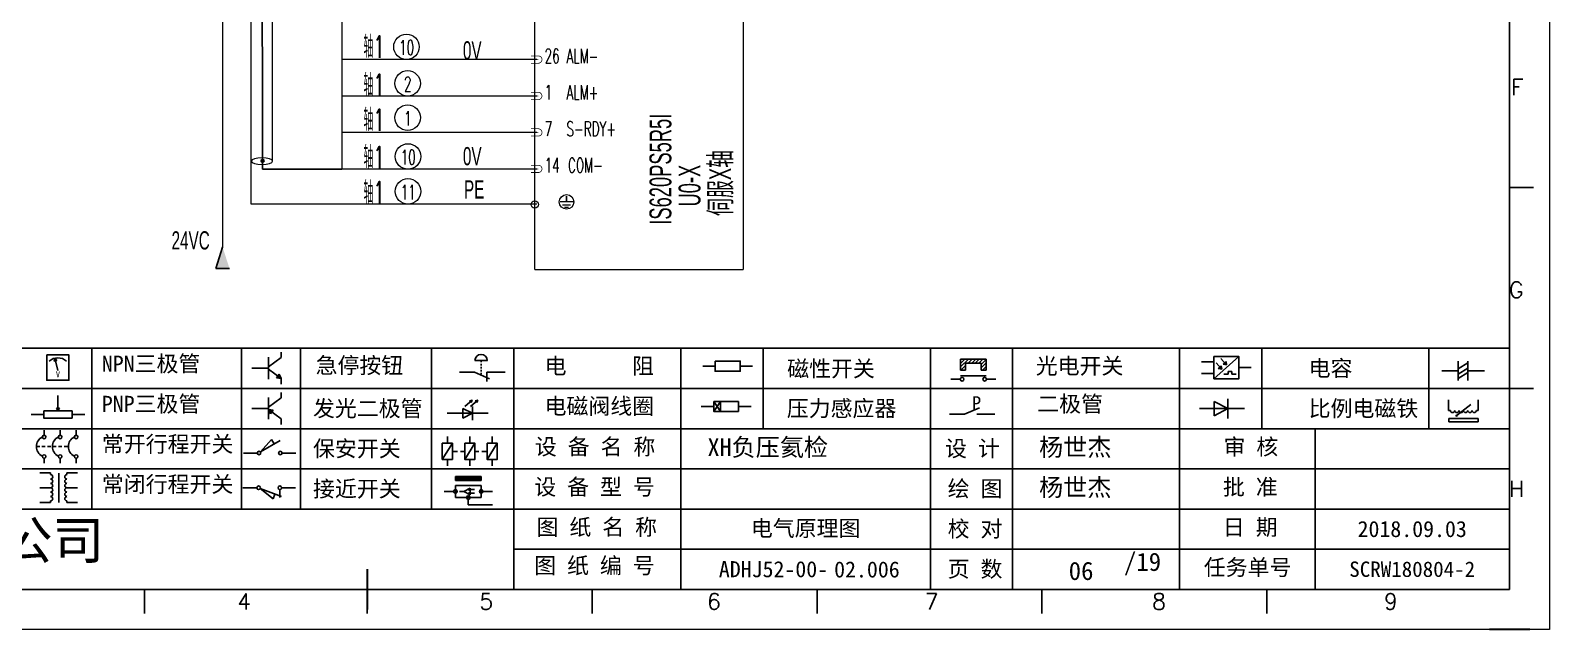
# Model space of a CAD drawing. Header units: millimetres. Extents: x 17734 to 28845, y 9358 to 11073.
# Drawn here: x 23073.2 to 23281.7, y 10083.5 to 10165.7 of the extents above; entities that cross this region are included whole.
import ezdxf
from ezdxf.enums import TextEntityAlignment as Align

# ---------------------------------------------------------------- set-up
doc = ezdxf.new("R2010")
doc.units = ezdxf.units.MM
doc.layers.add('1', color=3, linetype='Continuous', lineweight=20)
doc.layers.add('Dimension', color=3, linetype='Continuous', lineweight=13)
doc.layers.add('AE_BOR', color=1, linetype='Continuous')
doc.layers.add('SYMS', color=7, linetype='Continuous')
doc.styles.get("Standard").update_dxf_attribs({"font": ''})
doc.styles.add('WD', font='romans.shx', dxfattribs={"bigfont": 'gbcbig.shx'})
doc.styles.add('样式 8', font='arial.ttf')
doc.styles.add('汉字', font='')
doc.styles.get('Standard').set_extended_font_data('SimSun')
doc.styles.get('汉字').set_extended_font_data('新宋体')

# ---------------------------------------------------------------- blocks, each defined once
blk = doc.blocks.new('磁性开关')
at = {"linetype": 'ByBlock'}
h = blk.add_hatch(dxfattribs=at)
h.set_pattern_fill('ANSI31', color=256, scale=0.1, style=0)
h.paths.add_polyline_path([(-1910.88, -776.69), (-1910.88, -775.29), (-1907.69, -775.29), (-1907.69, -776.69), (-1908.31, -776.69), (-1908.31, -775.79), (-1910.25, -775.79), (-1910.25, -776.69)])
for p, q in [((-1910.88, -776.69), (-1910.88, -775.29)), ((-1910.88, -775.29), (-1907.69, -775.29)), ((-1907.69, -775.29), (-1907.69, -776.69)), ((-1910.88, -776.69), (-1910.25, -776.69)), ((-1910.88, -777.39), (-1907.69, -777.39)), ((-1910.25, -776.69), (-1910.25, -775.79)), ((-1910.25, -775.79), (-1908.31, -775.79)), ((-1908.31, -776.69), (-1908.31, -775.79)), ((-1908.31, -776.69), (-1907.69, -776.69)), ((-1910.91, -777.81), (-1912.09, -777.81)), ((-1907.66, -777.81), (-1906.48, -777.81))]:
    blk.add_line(p, q, dxfattribs=at)
for centre in [(-1910.68, -777.81), (-1907.88, -777.81)]:
    blk.add_circle(centre, 0.225, dxfattribs=at)
blk = doc.blocks.new('光电开关')
at = {"linetype": 'ByBlock'}
h = blk.add_hatch(dxfattribs=at)
h.set_pattern_fill('ANSI31', color=256, scale=0.01, style=0)
h.set_pattern_definition([(45, (0.172267, 0), (-0.0224506403, 0.0224506403), [])])
h.paths.add_polyline_path([(-1882.44, -776.34), (-1882.5, -775.91), (-1882.68, -776.07)])
h.paths.add_polyline_path([(-1882.86, -776.23), (-1882.44, -776.34), (-1882.68, -776.07)])
h.paths.add_polyline_path([(-1883.05, -776.88), (-1883.11, -776.45), (-1883.29, -776.61)])
h.paths.add_polyline_path([(-1883.47, -776.77), (-1883.05, -776.88), (-1883.29, -776.61)])
for p, q in [((-1880.91, -775.3), (-1884.01, -778.05)), ((-1883.14, -775.55), (-1882.44, -776.34)), ((-1884.01, -775.96), (-1885.56, -775.96)), ((-1884.01, -777.39), (-1885.56, -777.39)), ((-1883.75, -776.09), (-1883.05, -776.88)), ((-1883.11, -776.45), (-1883.47, -776.77)), ((-1883.05, -776.88), (-1883.47, -776.77)), ((-1883.05, -776.88), (-1883.11, -776.45)), ((-1882.5, -775.91), (-1882.86, -776.23)), ((-1882.44, -776.34), (-1882.86, -776.23)), ((-1882.78, -777.47), (-1882.23, -777.47)), ((-1882.44, -776.34), (-1882.5, -775.91)), ((-1882.23, -777.47), (-1882.23, -777.14)), ((-1882.23, -777.14), (-1881.78, -777.14)), ((-1881.78, -777.47), (-1881.78, -777.14)), ((-1881.23, -777.47), (-1881.78, -777.47)), ((-1879.37, -776.67), (-1880.91, -776.67))]:
    blk.add_line(p, q, dxfattribs=at)
blk.add_lwpolyline([(-1884.01, -775.3), (-1880.91, -775.3), (-1880.91, -778.05), (-1884.01, -778.05)], close=True, dxfattribs=at)
blk = doc.blocks.new('电磁阀线圈')
at = {"linetype": 'ByBlock'}
for p, q in [((-1854.61, -795.92), (-1853.75, -797.16)), ((-1853.75, -795.92), (-1854.61, -797.16)), ((-1853.75, -795.92), (-1853.75, -797.16)), ((-1854.61, -796.54), (-1856.17, -796.54)), ((-1851.53, -796.54), (-1849.97, -796.54))]:
    blk.add_line(p, q, dxfattribs=at)
blk.add_lwpolyline([(-1854.61, -795.92), (-1851.53, -795.92), (-1851.53, -797.16), (-1854.61, -797.16)], close=True, dxfattribs=at)
blk = doc.blocks.new('电压表')
at = {"linetype": 'ByBlock'}
for p, q in [((-1814.84, -780.75), (-1814.91, -781.13)), ((-1814.6, -781.05), (-1814.91, -781.13)), ((-1814.84, -780.75), (-1814.46, -782.26)), ((-1814.84, -780.75), (-1814.6, -781.05))]:
    blk.add_line(p, q, dxfattribs=at)
blk.add_lwpolyline([(-1815.84, -780.34), (-1813.07, -780.34), (-1813.07, -783.49), (-1815.84, -783.49)], close=True, dxfattribs=at)
blk.add_arc((-1814.46, -782.26), 1.56, 46.8313, 133.1687, dxfattribs=at)
at = {"linetype": 'ByBlock', "insert": (-1814.7, -782.39), "char_height": 0.75, "width": 0.6768, "attachment_point": 1}
blk.add_mtext('V', dxfattribs=at)
blk = doc.blocks.new('电位器')
at = {"linetype": 'ByBlock'}
for p, q in [((-1814.45, -787.3), (-1814.45, -785.39)), ((-1816.21, -787.75), (-1817.79, -787.75)), ((-1814.45, -787.3), (-1814.62, -786.96)), ((-1814.62, -786.96), (-1814.27, -786.96)), ((-1814.45, -787.3), (-1814.27, -786.96)), ((-1812.68, -787.75), (-1811.1, -787.75))]:
    blk.add_line(p, q, dxfattribs=at)
blk.add_lwpolyline([(-1816.21, -787.3), (-1812.68, -787.3), (-1812.68, -788.2), (-1816.21, -788.2)], close=True, dxfattribs=at)
blk = doc.blocks.new('三相断路器')
at = {"linetype": 'ByBlock'}
for p, q in [((-1816.17, -790.33), (-1816.17, -789.7)), ((-1814.17, -790.33), (-1814.17, -789.7)), ((-1812.18, -790.33), (-1812.18, -789.7)), ((-1817.14, -791.74), (-1816.72, -791.74)), ((-1816.45, -791.74), (-1816.03, -791.74)), ((-1815.76, -791.74), (-1815.34, -791.74)), ((-1815.07, -791.74), (-1814.65, -791.74)), ((-1814.38, -791.74), (-1813.96, -791.74)), ((-1813.69, -791.74), (-1813.27, -791.74)), ((-1816.17, -793.19), (-1816.17, -793.83)), ((-1814.17, -793.19), (-1814.17, -793.83)), ((-1812.18, -793.19), (-1812.18, -793.83))]:
    blk.add_line(p, q, dxfattribs=at)
for centre in [(-1816.17, -790.55), (-1814.17, -790.55), (-1812.18, -790.55), (-1816.17, -792.98), (-1814.17, -792.98), (-1812.18, -792.98)]:
    blk.add_circle(centre, 0.219, dxfattribs=at)
for centre in [(-1815.81, -791.74), (-1813.82, -791.74), (-1811.83, -791.74)]:
    blk.add_arc(centre, 1.32, 115.5791, 244.4209, dxfattribs=at)
blk = doc.blocks.new('三相变压器')
at = {"linetype": 'ByBlock'}
for p, q in [((-1816.69, -795.03), (-1815.37, -795.03)), ((-1815.37, -795.03), (-1815.37, -795.24)), ((-1814.34, -798.7), (-1814.34, -795.04)), ((-1812, -795.03), (-1813.32, -795.03)), ((-1813.32, -795.03), (-1813.32, -795.24)), ((-1816.69, -796.87), (-1815.37, -796.87)), ((-1812, -796.87), (-1813.32, -796.87)), ((-1816.69, -798.71), (-1815.37, -798.71)), ((-1815.37, -798.71), (-1815.37, -798.5)), ((-1813.32, -798.71), (-1813.32, -798.5)), ((-1812, -798.71), (-1813.32, -798.71))]:
    blk.add_line(p, q, dxfattribs=at)
for centre, start, end in [((-1815.37, -795.51), 270, 90), ((-1815.37, -796.06), 270, 90), ((-1815.37, -796.6), 270, 90), ((-1813.32, -795.51), 90, 270), ((-1813.32, -796.06), 90, 270), ((-1813.32, -796.6), 90, 270), ((-1815.37, -797.14), 270, 90), ((-1815.37, -797.68), 270, 90), ((-1815.37, -798.23), 270, 90), ((-1813.32, -797.14), 90, 270), ((-1813.32, -797.68), 90, 270), ((-1813.32, -798.23), 90, 270)]:
    blk.add_arc(centre, 0.271, start, end, dxfattribs=at)
blk = doc.blocks.new('压力感应器')
at = {"linetype": 'ByBlock'}
for p, q in [((-1815.59, -777.73), (-1813.71, -776.93)), ((-1817.44, -777.73), (-1815.59, -777.73)), ((-1811.78, -777.73), (-1814.05, -777.73))]:
    blk.add_line(p, q, dxfattribs=at)
at = {"linetype": 'ByBlock', "insert": (-1814.65, -775.48), "char_height": 1.68, "width": 1.2242, "attachment_point": 1}
blk.add_mtext('{\\fNSimSun|b0|i0|c134|p49;P}', dxfattribs=at)
blk = doc.blocks.new('二极管')
at = {"linetype": 'ByBlock'}
for p, q in [((-1783.97, -777.99), (-1783.97, -775.56)), ((-1787.52, -776.77), (-1781.92, -776.77)), ((-1783.97, -776.77), (-1785.69, -775.9)), ((-1785.69, -775.9), (-1785.69, -777.65)), ((-1783.97, -776.77), (-1785.69, -777.65))]:
    blk.add_line(p, q, dxfattribs=at)
blk = doc.blocks.new('NPN三极管')
at = {"linetype": 'ByBlock'}
for p, q in [((-1785.73, -780.61), (-1785.73, -783.32)), ((-1785.73, -781.82), (-1784.15, -780.66)), ((-1784.15, -780.66), (-1784.15, -779.98)), ((-1785.73, -781.97), (-1787.81, -781.97)), ((-1785.73, -782.11), (-1784.15, -783.27)), ((-1784.41, -782.73), (-1784.74, -783.18)), ((-1784.15, -783.27), (-1784.41, -782.73)), ((-1784.15, -783.27), (-1784.74, -783.18)), ((-1784.15, -783.27), (-1784.15, -783.96))]:
    blk.add_line(p, q, dxfattribs=at)
blk = doc.blocks.new('PNP三极管')
at = {"linetype": 'ByBlock'}
for p, q in [((-1783.32, -785.43), (-1783.32, -784.75)), ((-1784.9, -786.74), (-1786.98, -786.74)), ((-1784.9, -785.38), (-1784.9, -788.09)), ((-1784.9, -786.59), (-1783.32, -785.43)), ((-1784.9, -786.88), (-1783.32, -788.04)), ((-1784.9, -786.88), (-1784.31, -786.97)), ((-1784.9, -786.88), (-1784.64, -787.42)), ((-1784.31, -786.97), (-1784.64, -787.42)), ((-1783.32, -788.04), (-1783.32, -788.73))]:
    blk.add_line(p, q, dxfattribs=at)
blk = doc.blocks.new('常开行程开关')
at = {"linetype": 'ByBlock'}
for p, q in [((-1785.89, -792.17), (-1784.52, -790.62)), ((-1785.89, -792.17), (-1783.43, -790.72)), ((-1784.52, -790.62), (-1784.19, -791.17)), ((-1786.29, -792.3), (-1788.01, -792.3)), ((-1781.48, -792.3), (-1783.21, -792.3))]:
    blk.add_line(p, q, dxfattribs=at)
for centre in [(-1786.07, -792.3), (-1783.42, -792.3)]:
    blk.add_circle(centre, 0.219, dxfattribs=at)
blk = doc.blocks.new('常闭行程开关')
at = {"linetype": 'ByBlock'}
for p, q in [((-1786.34, -796.62), (-1788.07, -796.62)), ((-1785.93, -796.72), (-1783.25, -797.7)), ((-1785.93, -796.72), (-1784.3, -798)), ((-1784.3, -798), (-1784.08, -797.4)), ((-1783.48, -796.84), (-1783.48, -797.85)), ((-1781.54, -796.62), (-1783.26, -796.62))]:
    blk.add_line(p, q, dxfattribs=at)
for centre in [(-1786.12, -796.62), (-1783.48, -796.62)]:
    blk.add_circle(centre, 0.219, dxfattribs=at)
blk = doc.blocks.new('电容')
at = {"linetype": 'ByBlock'}
for p, q in [((-1756.08, -782.99), (-1756.08, -780.56)), ((-1754.86, -780.79), (-1756.08, -781.55)), ((-1754.86, -782.99), (-1754.86, -780.56)), ((-1756.08, -781.77), (-1758.13, -781.77)), ((-1754.86, -781.44), (-1756.08, -782.2)), ((-1754.86, -781.99), (-1756.08, -782.75)), ((-1754.86, -781.77), (-1752.81, -781.77))]:
    blk.add_line(p, q, dxfattribs=at)
blk = doc.blocks.new('发光二极管')
at = {"linetype": 'ByBlock'}
for p, q in [((-1758.01, -786.77), (-1752.89, -786.77)), ((-1754.84, -786.77), (-1756.04, -786.16)), ((-1756.04, -786.16), (-1756.04, -787.39)), ((-1754.84, -786.77), (-1756.04, -787.39)), ((-1755.78, -785.92), (-1754.89, -785.14)), ((-1754.89, -785.14), (-1755.2, -785.22)), ((-1755.2, -785.22), (-1755.01, -785.43)), ((-1755.08, -785.92), (-1754.18, -785.14)), ((-1754.89, -785.14), (-1755.01, -785.43)), ((-1754.84, -787.63), (-1754.84, -785.92)), ((-1754.18, -785.14), (-1754.49, -785.22)), ((-1754.49, -785.22), (-1754.31, -785.43)), ((-1754.18, -785.14), (-1754.31, -785.43))]:
    blk.add_line(p, q, dxfattribs=at)
blk = doc.blocks.new('比例电磁阀')
at = {"linetype": 'ByBlock'}
for p, q in [((-1757.26, -775.38), (-1757.26, -776.71)), ((-1753.58, -775.38), (-1753.58, -776.71)), ((-1757.26, -776.71), (-1757.05, -776.71)), ((-1754.5, -775.98), (-1756.35, -777.44)), ((-1756.35, -777.44), (-1756.25, -777.25)), ((-1756.35, -777.44), (-1756.15, -777.38)), ((-1756.15, -777.38), (-1756.25, -777.25)), ((-1753.58, -776.71), (-1753.8, -776.71)), ((-1753.6, -777.73), (-1757.25, -777.73)), ((-1757.25, -778.13), (-1757.25, -777.73)), ((-1753.6, -778.13), (-1757.25, -778.13)), ((-1753.6, -777.73), (-1753.6, -778.13))]:
    blk.add_line(p, q, dxfattribs=at)
for centre in [(-1756.78, -776.71), (-1756.24, -776.71), (-1755.7, -776.71), (-1755.15, -776.71), (-1754.61, -776.71), (-1754.07, -776.71)]:
    blk.add_arc(centre, 0.271, 180, 0, dxfattribs=at)
blk = doc.blocks.new('保安开关')
at = {"linetype": 'ByBlock'}
for p, q in [((-1757.96, -790.79), (-1757.96, -789.97)), ((-1755.17, -790.79), (-1755.17, -789.97)), ((-1752.39, -790.79), (-1752.39, -789.97)), ((-1757.33, -790.79), (-1758.6, -792.81)), ((-1757.33, -791.8), (-1756.72, -791.8)), ((-1756.35, -791.8), (-1755.89, -791.8)), ((-1754.54, -790.79), (-1755.81, -792.81)), ((-1754.52, -791.8), (-1754.06, -791.8)), ((-1753.69, -791.8), (-1753.08, -791.8)), ((-1751.75, -790.79), (-1753.02, -792.81)), ((-1757.96, -792.81), (-1757.96, -793.62)), ((-1755.17, -792.81), (-1755.17, -793.62)), ((-1752.39, -792.81), (-1752.39, -793.62))]:
    blk.add_line(p, q, dxfattribs=at)
for points in [[(-1758.6, -790.79), (-1757.33, -790.79), (-1757.33, -792.81), (-1758.6, -792.81)], [(-1755.81, -790.79), (-1754.54, -790.79), (-1754.54, -792.81), (-1755.81, -792.81)], [(-1753.02, -790.79), (-1751.75, -790.79), (-1751.75, -792.81), (-1753.02, -792.81)]]:
    blk.add_lwpolyline(points, close=True, dxfattribs=at)
blk = doc.blocks.new('接近开关')
at = {"linetype": 'ByBlock'}
h = blk.add_hatch(dxfattribs=at)
h.set_pattern_fill('ANSI31', color=256, scale=0.01, style=0)
h.set_pattern_definition([(45, (-89.131516, -30.795668), (-0.0224506403, 0.0224506403), [])])
h.paths.add_polyline_path([(-1516.96, -1123.35), (-1516.96, -1122.85), (-1513.76, -1122.85), (-1513.76, -1123.35)])
for p, q in [((-1516.96, -1123.35), (-1516.96, -1122.85)), ((-1516.96, -1122.85), (-1513.76, -1122.85)), ((-1516.96, -1123.35), (-1513.76, -1123.35)), ((-1513.76, -1122.85), (-1513.76, -1123.35)), ((-1517.18, -1124.71), (-1518.36, -1124.71)), ((-1516.96, -1123.95), (-1513.76, -1123.95)), ((-1516.96, -1123.95), (-1516.96, -1125.47)), ((-1516.96, -1125.47), (-1513.76, -1125.47)), ((-1515.91, -1124.71), (-1516.45, -1124.71)), ((-1515.11, -1124.31), (-1515.91, -1124.71)), ((-1515.11, -1125.11), (-1515.91, -1124.71)), ((-1515.33, -1124.53), (-1515.17, -1124.53)), ((-1515.33, -1124.88), (-1515.17, -1124.88)), ((-1515.25, -1124.45), (-1515.25, -1124.61)), ((-1515.11, -1124.31), (-1515.11, -1125.11)), ((-1515.11, -1124.48), (-1514.58, -1124.48)), ((-1515.11, -1124.94), (-1514.58, -1124.94)), ((-1513.76, -1123.95), (-1513.76, -1125.47)), ((-1513.54, -1124.71), (-1512.36, -1124.71)), ((-1515.36, -1125.69), (-1515.36, -1126.36)), ((-1515.36, -1126.36), (-1512.36, -1126.36))]:
    blk.add_line(p, q, dxfattribs=at)
for centre in [(-1516.96, -1124.71), (-1515.36, -1125.47), (-1513.76, -1124.71)]:
    blk.add_circle(centre, 0.225, dxfattribs=at)
blk = doc.blocks.new('电阻')
at = {"linetype": 'ByBlock'}
for p, q in [((-3.09, 0), (-1.57, 0)), ((1.57, 0), (3.09, 0))]:
    blk.add_line(p, q, dxfattribs=at)
blk.add_lwpolyline([(-1.57, 0.63), (1.57, 0.63), (1.57, -0.63), (-1.57, -0.63)], close=True, dxfattribs=at)
blk = doc.blocks.new('急停按钮')
at = {"linetype": 'ByBlock'}
for p, q in [((-1.86, 0), (0, 0)), ((0, 0), (1.88, -0.81)), ((0.06, 1.45), (1.61, 1.45)), ((0.83, 1.45), (0.83, 1.24)), ((0.83, 1.07), (0.83, 0.85)), ((0.83, 0.68), (0.83, 0.47)), ((0.83, 0.29), (0.83, 0.08)), ((3.81, 0), (1.54, 0)), ((1.54, 0), (1.54, -1.15)), ((0.83, -0.09), (0.83, -0.24))]:
    blk.add_line(p, q, dxfattribs=at)
blk.add_arc((0.83, 1.45), 0.774, 0, 180)
blk = doc.blocks.new('电控横A4')
for p, q in [((292, -205), (292, -5)), ((10.03, -205), (289.53, -205)), ((130.8, -205), (190.75, -205)), ((190.75, -205), (259.54, -205))]:
    blk.add_line(p, q)
at = {"linetype": 'ByBlock'}
for p, q in [((292, -175), (5, -175)), ((292, -180), (5, -180)), ((292, -185), (5, -185)), ((292, -190), (5, -190)), ((292, -195), (5, -195)), ((292, -200), (168.03, -200))]:
    blk.add_line(p, q, dxfattribs=at)
at = {"color": 0, "lineweight": -2}
for p, q in [((115.5, -175), (115.5, -195)), ((134.12, -175), (134.12, -195)), ((141.48, -175), (141.48, -195)), ((157.79, -175), (157.79, -195)), ((168.03, -175), (168.03, -204.92)), ((188.84, -175), (188.84, -185)), ((199.08, -175), (199.08, -185)), ((219.89, -175), (219.89, -185)), ((230.12, -175), (230.12, -185)), ((250.93, -175), (250.93, -185)), ((261.17, -175), (261.17, -185)), ((281.98, -175), (281.98, -185)), ((188.84, -185), (188.84, -204.92)), ((219.89, -185), (219.89, -205)), ((230.12, -185), (230.12, -205)), ((250.93, -185), (250.93, -205)), ((267.79, -185), (267.79, -205))]:
    blk.add_line(p, q, dxfattribs=at)
at = {"color": 0, "ltscale": 2}
for p, q in [((292, -205), (292, -183.55)), ((259.54, -205), (289.53, -205)), ((259.54, -205), (292, -205))]:
    blk.add_line(p, q, dxfattribs=at)
at = {"lineweight": 9, "ltscale": 0.1}
for p, q in [((101.34, -205), (130.8, -205)), ((129.44, -205), (129.44, -205)), ((129.44, -205), (129.44, -205)), ((129.44, -205), (129.44, -205)), ((129.44, -205), (129.44, -205))]:
    blk.add_line(p, q, dxfattribs=at)
at = {"layer": 'AE_BOR', "color": 1, "lineweight": 15}
for p, q in [((297, 0), (297, -210)), ((297, -210), (0, -210))]:
    blk.add_line(p, q, dxfattribs=at)
at = {"layer": 'AE_BOR'}
for p, q in [((292, -155), (295, -155)), ((292, -180), (295, -180)), ((122.03, -205), (122.03, -208)), ((149.78, -205), (149.78, -208)), ((177.78, -205), (177.78, -208)), ((205.78, -205), (205.78, -208)), ((233.78, -205), (233.78, -208)), ((261.78, -205), (261.78, -208))]:
    blk.add_line(p, q, dxfattribs=at)
at = {"layer": 'AE_BOR', "color": 2, "lineweight": 30}
for p in [(149.78, -202.5), (149.78, -205)]:
    blk.add_line(p, (149.78, -207.5), dxfattribs=at)
at = {"layer": 'AE_BOR', "lineweight": 30}
blk.add_line((294.53, -210), (289.53, -210), dxfattribs=at)
at = {"linetype": 'ByBlock'}
for name, p in [('电压表', (1925.71, 604.52)), ('NPN三极管', (1923.2, 604.5)), ('磁性开关', (2134.53, 598.96)), ('光电开关', (2139.22, 599.27)), ('电容', (2041.69, 603.98)), ('电位器', (1925.71, 604.52)), ('PNP三极管', (1922.37, 604.27)), ('发光二极管', (1917.72, 603.69)), ('压力感应器', (2039.72, 594.52)), ('二极管', (2040.91, 594.27)), ('比例电磁阀', (2041.69, 593.98)), ('电磁阀线圈', (2047.53, 614.3)), ('三相断路器', (1925.71, 604.52)), ('常开行程开关', (1922.37, 604.27)), ('保安开关', (1917.72, 603.98)), ('三相变压器', (1925.71, 604.52)), ('接近开关', (1677.72, 931.9)), ('常闭行程开关', (1922.37, 604.27))]:
    blk.add_blockref(name, p, dxfattribs=at)
for name, p in [('急停按钮', (163.12, -177.98)), ('电阻', (194.66, -177.22))]:
    blk.add_blockref(name, p)
at = {"char_height": 2, "attachment_point": 1, "style": '汉字'}
for s, insert in [('{\\fKaiTi_GB2312|b0|i0|c134|p49;NPN三极管}', (116.73, -175.91)), ('{\\fKaiTi_GB2312|b0|i0|c134|p49;急停按钮}', (143.35, -176.12)), ('{\\fKaiTi_GB2312|b0|i0|c134|p49;电      阻}', (171.86, -176.19)), ('{\\fKaiTi_GB2312|b0|i0|c134|p49;光电开关}', (233.02, -176.19)), ('{\\fKaiTi_GB2312|b0|i0|c134|p49;磁性开关}', (202.07, -176.53)), ('{\\fKaiTi_GB2312|b0|i0|c134|p49;电容}', (267, -176.48)), ('{\\fKaiTi_GB2312|b0|i0|c134|p49;PNP三极管}', (116.73, -180.91)), ('{\\fKaiTi_GB2312|b0|i0|c134|p49;发光二极管}', (143.02, -181.48)), ('{\\fKaiTi_GB2312|b0|i0|c134|p49;电磁阀线圈}', (171.86, -181.19)), ('{\\fKaiTi_GB2312|b0|i0|c134|p49;压力感应器}', (202.02, -181.47)), ('{\\fKaiTi_GB2312|b0|i0|c134|p49;二极管}', (233.2, -180.91)), ('{\\fKaiTi_GB2312|b0|i0|c134|p49;比例电磁铁}', (267, -181.48)), ('{\\fKaiTi_GB2312|b0|i0|c134|p49;常开行程开关}', (116.73, -185.91)), ('{\\fKaiTi_GB2312|b0|i0|c134|p49;保安开关}', (143.02, -186.48)), ('{\\fKaiTi_GB2312|b0|i0|c134|p0;设 备 名 称}', (170.65, -186.24)), ('{\\fKaiTi_GB2312|b0|i0|c134|p0;设 计}', (221.72, -186.46)), ('{\\fKaiTi_GB2312|b0|i0|c134|p0;审 核}', (256.39, -186.25)), ('{\\fKaiTi_GB2312|b0|i0|c134|p49;常闭行程开关}', (116.73, -190.91)), ('{\\fKaiTi_GB2312|b0|i0|c134|p0;设 备 型 号}', (170.58, -191.24)), ('{\\fKaiTi_GB2312|b0|i0|c134|p0;批 准}', (256.32, -191.25)), ('{\\fKaiTi_GB2312|b0|i0|c134|p49;接近开关}', (143.02, -191.48)), ('{\\fKaiTi_GB2312|b0|i0|c134|p0;绘 图}', (222.05, -191.46)), ('{\\fKaiTi_GB2312|b0|i0|c134|p0;图 纸 名 称}', (170.86, -196.24)), ('{\\fKaiTi_GB2312|b0|i0|c134|p0;校 对}', (222.05, -196.46)), ('{\\fKaiTi_GB2312|b0|i0|c134|p0;日 期}', (256.32, -196.25)), ('{\\fKaiTi_GB2312|b0|i0|c134|p0;图 纸 编 号}', (170.57, -201.03)), ('{\\fKaiTi_GB2312|b0|i0|c134|p0;页 数}', (222.05, -201.46)), ('{\\fKaiTi_GB2312|b0|i0|c134|p0;任务单号}', (253.94, -201.25))]:
    blk.add_mtext(s, dxfattribs=dict(at, insert=insert))
for s, insert, char_height, width, attachment_point in [('{\\fKaiTi_GB2312|b0|i0|c134|p49;XH负压氦检}', (192.15, -186.2), 2.2, 26.5767, 1), ('{\\fKaiTi_GB2312|b0|i0|c134|p49;杨世杰}', (233.43, -186.2), 2.2, 15.3175, 1), ('{\\fKaiTi_GB2312|b0|i0|c134|p49;杨世杰}', (233.43, -191.2), 2.2, 15.3175, 1), ('{\\fKaiTi_GB2312|b0|i0|c134|p49;2018.09.03}', (279.89, -197.5), 2, 24.2172, 5), ('{\\fKaiTi_GB2312|b0|i0|c134|p49;SCRW180804-2}', (279.89, -202.5), 1.92, 24.2172, 5)]:
    blk.add_mtext(s, dxfattribs=dict(insert=insert, char_height=char_height, width=width, attachment_point=attachment_point))
at = {"color": 0, "lineweight": -2}
for s, insert, char_height, width, attachment_point in [('深圳市卓誉自动化科技有限公司', (27.14, -196.53), 4.7064, 96.1138, 1), ('{\\C256;ADHJ52-00-}', (200.36, -202.5), 2, 31.0482, 5)]:
    blk.add_mtext(s, dxfattribs=dict(at, insert=insert, char_height=char_height, width=width, attachment_point=attachment_point))
at = {"color": 0, "linetype": 'ByBlock', "lineweight": -2, "insert": (242.64, -201.84), "char_height": 4.2689, "width": 20.8102, "attachment_point": 5}
blk.add_mtext('  {\\H0.53119x; /19}', dxfattribs=at)
at = {"layer": 'AE_BOR', "style": 'WD'}
for s, p in [('F', (293.74, -142.5)), ('F', (293.74, -142.5)), ('G', (293.74, -167.72)), ('H', (293.84, -192.5))]:
    blk.add_text(s, height=2, dxfattribs=at).set_placement(p, align=Align.MIDDLE_RIGHT)
for s, p in [('4', (134.45, -207.5)), ('5', (164.59, -207.5)), ('6', (192.94, -207.5)), ('7', (220.04, -207.5)), ('8', (248.37, -207.5)), ('9', (277.23, -207.5))]:
    blk.add_text(s, height=2, dxfattribs=at).set_placement(p, align=Align.CENTER)
blk = doc.blocks.new('WDDOT')
blk.add_hatch(color=256).paths.add_polyline_path([(0.5, 0, 1), (-0.5, 0, 1)])
blk.add_circle((0, 0), 0.5)

msp = doc.modelspace()

# ---------------------------------------------------------------- hatches: boundary and pattern name
for points in [[(23105.237, 10147.772, 1), (23104.844, 10147.772, 1)], [(23099.549, 10135.946), (23100.484, 10133.027), (23098.614, 10133.027)]]:
    msp.add_hatch(color=256).paths.add_polyline_path(points)

# ---------------------------------------------------------------- linework, layer by layer
at = {"color": 2, "lineweight": 0}
for p, q in [((23103.488, 10141.852), (23103.472, 10245.783)), ((23106.402, 10147.673), (23106.402, 10245.804))]:
    msp.add_line(p, q, dxfattribs=at)
at = {"color": 0, "linetype": 'Continuous', "lineweight": 13}
msp.add_line((23115.931, 10206.626), (23115.931, 10146.636), dxfattribs=at)
at = {"color": 0, "linetype": 'Continuous', "lineweight": -3}
msp.add_line((23115.931, 10146.636), (23105.025, 10146.622), dxfattribs=at)
for p, q in [((23146.764, 10142.938), (23146.764, 10142.148)), ((23099.549, 10135.946), (23098.614, 10133.027)), ((23100.484, 10133.027), (23098.614, 10133.027))]:
    msp.add_line(p, q)
at = {"lineweight": 0}
for p, q in [((23147.658, 10142.142), (23145.87, 10142.142)), ((23147.326, 10141.713), (23146.202, 10141.713)), ((23147.041, 10141.366), (23146.467, 10141.366))]:
    msp.add_line(p, q, dxfattribs=at)
msp.add_lwpolyline([(23142.386, 10132.883), (23142.386, 10260.971), (23171.015, 10260.971), (23171.015, 10132.883)], dxfattribs=at)
at = {"color": 0, "linetype": 'Continuous', "lineweight": -3}
msp.add_lwpolyline([(23099.455, 10247.567), (23104.896, 10247.567), (23105.025, 10146.636)], dxfattribs=at)
at = {"color": 3, "lineweight": 0, "const_width": 0.1, "flags": 128}
for points in [[(23142.886, 10161.676), (23141.386, 10161.676)], [(23142.886, 10156.688), (23141.386, 10156.688)], [(23142.886, 10151.684), (23141.386, 10151.684)], [(23142.886, 10146.684), (23141.386, 10146.684)]]:
    msp.add_lwpolyline(points, dxfattribs=at)
for points in [[(23141.886, 10162.176), (23142.886, 10162.176, -1), (23142.886, 10161.176), (23141.886, 10161.176)], [(23141.886, 10157.188), (23142.886, 10157.188, -1), (23142.886, 10156.188), (23141.886, 10156.188)], [(23141.886, 10152.184), (23142.886, 10152.184, -1), (23142.886, 10151.184), (23141.886, 10151.184)], [(23141.886, 10147.184), (23142.886, 10147.184, -1), (23142.886, 10146.184), (23141.886, 10146.184)]]:
    msp.add_lwpolyline(points, format="xyb", dxfattribs=at)
at = {"lineweight": 0}
for centre, radius in [((23124.787, 10163.426), 1.75), ((23124.94, 10158.414), 1.75), ((23124.94, 10153.708), 1.75), ((23124.995, 10148.386), 1.75), ((23124.995, 10143.598), 1.75), ((23142.396, 10141.798), 0.5), ((23146.764, 10142.148), 1)]:
    msp.add_circle(centre, radius, dxfattribs=at)
msp.add_circle((23105.041, 10147.772), 0.197)
at = {"color": 2, "lineweight": 0, "extrusion": (0, 0, -1)}
msp.add_ellipse((23104.952, 10147.74), major_axis=(-1.465, 0), ratio=0.3169375, dxfattribs=at)
at = {"layer": '1', "color": 7, "linetype": 'Continuous', "lineweight": 13}
for p, q in [((23099.549, 10176.29), (23099.549, 10135.946)), ((23142.681, 10161.676), (23115.931, 10161.676)), ((23142.699, 10156.662), (23115.931, 10156.662)), ((23142.699, 10151.655), (23115.931, 10151.655)), ((23142.699, 10146.636), (23115.931, 10146.636)), ((23142.386, 10132.883), (23171.015, 10132.883))]:
    msp.add_line(p, q, dxfattribs=at)
at = {"layer": '1', "color": 2, "linetype": 'Continuous', "lineweight": 13}
msp.add_line((23142.681, 10141.848), (23103.488, 10141.852), dxfattribs=at)

# ---------------------------------------------------------------- block references
at = {"xscale": 1.1025, "yscale": 1.1025, "zscale": 1.1025}
msp.add_blockref('电控横A4', (22954.273, 10315.001), dxfattribs=at)
at = {"layer": 'SYMS', "lineweight": -3, "xscale": 0.25, "yscale": 0.25, "zscale": 0.25, "rotation": 90}
msp.add_blockref('WDDOT', (23105.041, 10147.772), dxfattribs=at)
at = {"layer": 'SYMS', "color": 0, "lineweight": -3, "xscale": 0.25, "yscale": 0.25, "zscale": 0.25, "rotation": 90}
msp.add_blockref('WDDOT', (23105.041, 10147.772), dxfattribs=at)

# ---------------------------------------------------------------- texts
at = {"lineweight": 0, "style": 'WD', "width": 0.6}
for s, height, p in [('轴1', 3, (23120.335, 10163.573)), ('10', 2, (23124.813, 10163.329)), ('轴1', 3, (23120.335, 10158.338)), ('2', 2, (23124.967, 10158.318)), ('轴1', 3, (23120.335, 10153.549)), ('1', 2, (23124.967, 10153.612)), ('轴1', 3, (23120.335, 10148.426)), ('10', 2, (23125.022, 10148.289)), ('轴1', 3, (23120.335, 10143.598)), ('11', 2, (23125.022, 10143.501))]:
    msp.add_text(s, height=height, dxfattribs=at).set_placement(p, align=Align.MIDDLE)
for s, p in [('26', (23143.754, 10161.17)), ('ALM- ', (23146.754, 10161.17)), ('1', (23143.754, 10156.182)), ('ALM+', (23146.754, 10156.182)), ('7', (23143.754, 10151.178)), ('S-RDY+', (23146.754, 10151.178)), ('14', (23143.754, 10146.178)), ('COM-', (23146.966, 10146.178))]:
    msp.add_text(s, height=2, dxfattribs=at).set_placement(p)
at = {"color": 0, "lineweight": -2, "char_height": 2.205}
for s, insert, width, attachment_point in [('电气原理图', (23179.581, 10097.257), 34.2306, 5), ('02.006', (23183.496, 10092.831), 5.72397, 1)]:
    msp.add_mtext(s, dxfattribs=dict(at, insert=insert, width=width, attachment_point=attachment_point))
at = {"color": 0, "linetype": 'ByBlock', "lineweight": -2, "insert": (23217.396, 10091.508), "char_height": 2.5, "width": 5.1278, "attachment_point": 5}
msp.add_mtext('06', dxfattribs=at)
at = {"layer": 'Dimension', "lineweight": 0, "style": '样式 8', "width": 0.6}
for s, p in [('0V', (23132.538, 10161.696)), ('0V', (23132.538, 10147.176)), ('PE', (23132.681, 10142.617)), ('24VC', (23092.542, 10135.622))]:
    msp.add_text(s, height=2.5, dxfattribs=at).set_placement(p)
at = {"layer": 'Dimension', "color": 6, "lineweight": 0, "style": '样式 8', "width": 0.6}
msp.add_text('IS620PS5R5I', height=3, rotation=90, dxfattribs=at).set_placement((23161.149, 10139.017))
at = {"layer": 'Dimension', "lineweight": 0, "style": '样式 8', "width": 0.6}
for s, p in [('伺服X轴', (23169.346, 10140.225)), ('U0-X', (23165.149, 10141.517))]:
    msp.add_text(s, height=3, rotation=90, dxfattribs=at).set_placement(p)

doc.saveas('drawing.dxf')
